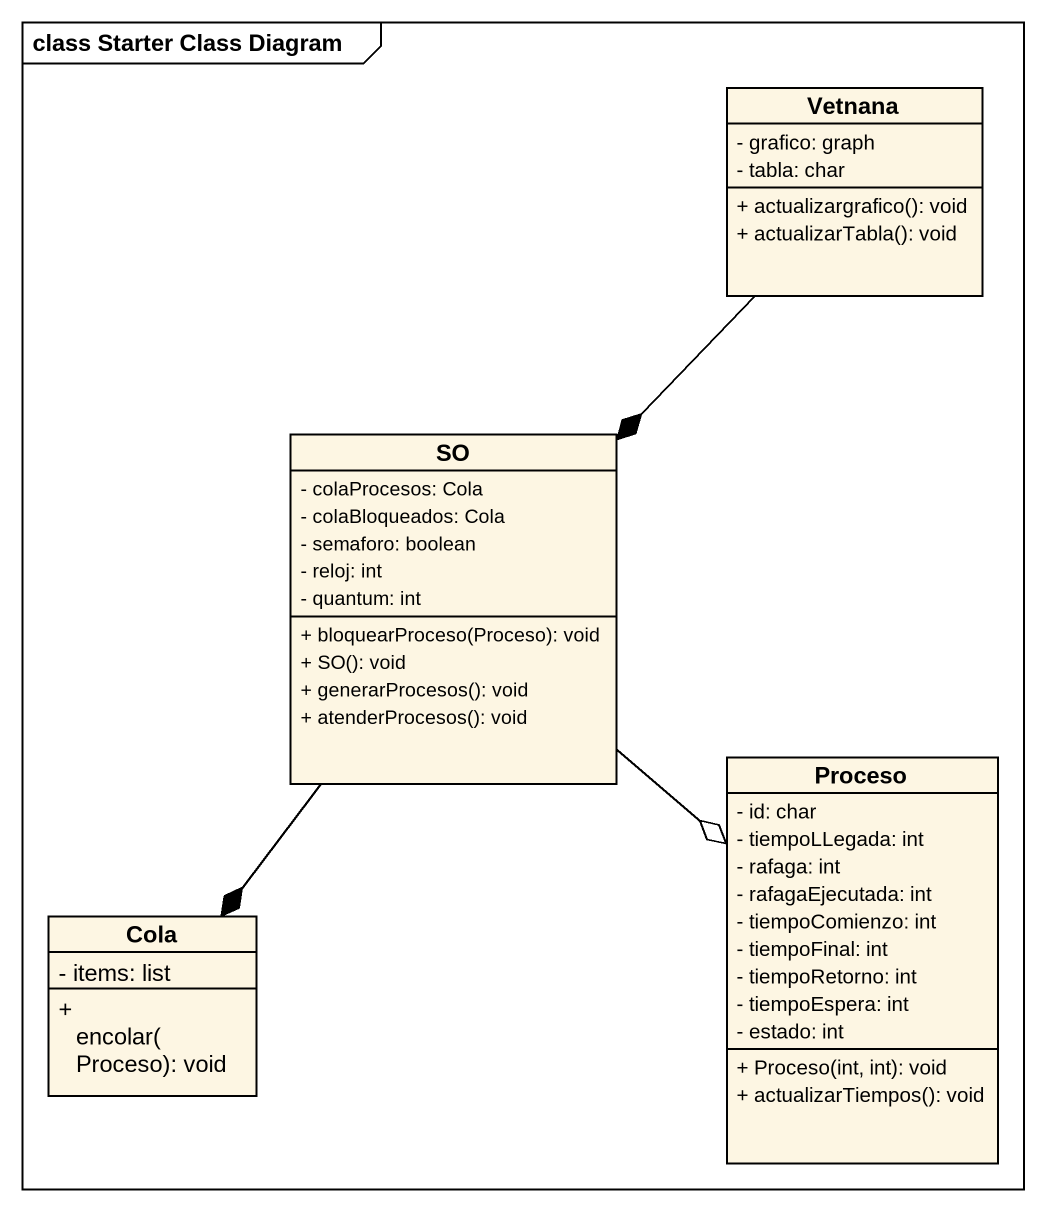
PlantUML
@startuml
mainframe class Starter Class Diagram
hide circle
hide empty members
skinparam classAttributeIconSize 0
class Vetnana {
  - grafico: graph
  - tabla: char
  + actualizargrafico(): void
  + actualizarTabla(): void
}
class SO {
  - colaProcesos: Cola
  - colaBloqueados: Cola
  - semaforo: boolean
  - reloj: int
  - quantum: int
  + bloquearProceso(Proceso): void
  + SO(): void
  + generarProcesos(): void
  + atenderProcesos(): void
}
class Proceso {
  - id: char
  - tiempoLLegada: int
  - rafaga: int
  - rafagaEjecutada: int
  - tiempoComienzo: int
  - tiempoFinal: int
  - tiempoRetorno: int
  - tiempoEspera: int
  - estado: int
  + Proceso(int, int): void
  + actualizarTiempos(): void
}
class Cola {
  - items: list
  + encolar(Proceso): void
}
Vetnana --* SO
SO --o Proceso
SO --* Cola
@enduml
